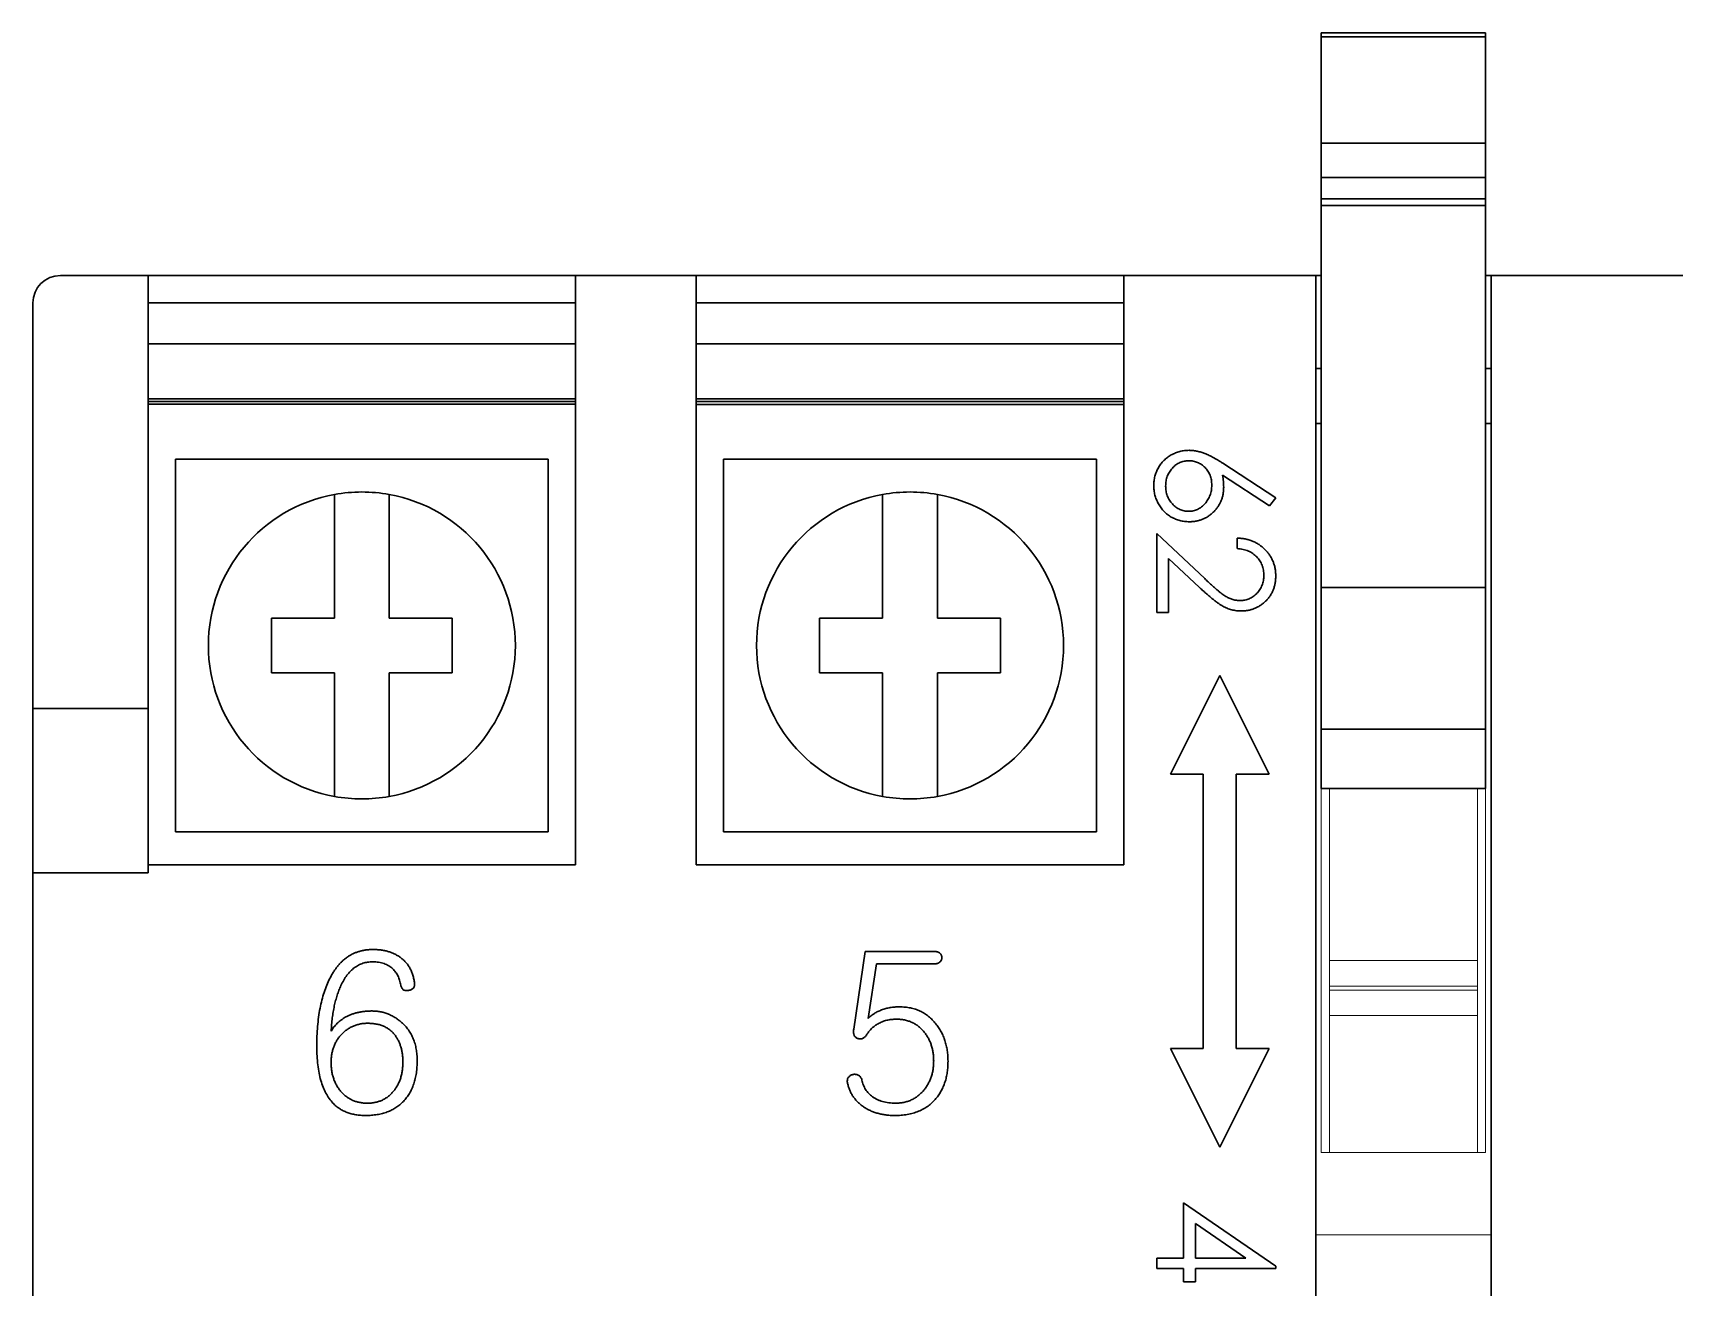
# Model space of a CAD drawing. Header units: millimetres. Extents: x 2473 to 2777, y 1336 to 1553.
# Drawn here: x 2542.92 to 2551.94, y 1517.53 to 1524.39 of the extents above; entities that cross this region are included whole.
import ezdxf

# ---------------------------------------------------------------- set-up
doc = ezdxf.new("R2010")
doc.units = ezdxf.units.MM
doc.layers.add('Z_OM_OUTLINE', color=7, linetype='Continuous', lineweight=30)
doc.layers.add('Z_OM_THIN_LINE', color=2, linetype='Continuous', lineweight=13)

msp = doc.modelspace()

# ---------------------------------------------------------------- linework, layer by layer
at = {"layer": 'Z_OM_OUTLINE'}
for p, q in [((2550.8731, 1524.3938), (2549.9731, 1524.3938)), ((2549.9731, 1524.3728), (2549.9731, 1524.3938)), ((2550.8731, 1524.3728), (2549.9731, 1524.3728)), ((2549.9731, 1524.3728), (2549.9731, 1524.119)), ((2550.8731, 1524.3938), (2550.8731, 1524.3728)), ((2550.8731, 1524.3728), (2550.8731, 1524.119)), ((2549.9731, 1523.8959), (2549.9731, 1524.119)), ((2550.8731, 1524.119), (2550.8731, 1523.8959)), ((2549.9731, 1523.8959), (2549.9731, 1523.7907)), ((2550.8731, 1523.8959), (2550.8731, 1523.7907)), ((2550.8731, 1523.7907), (2549.9731, 1523.7907)), ((2549.9731, 1523.7907), (2549.9731, 1523.6029)), ((2550.8731, 1523.7907), (2550.8731, 1523.6029)), ((2550.8731, 1523.6029), (2549.9731, 1523.6029)), ((2549.9731, 1523.6029), (2549.9731, 1523.4864)), ((2550.8731, 1523.6029), (2550.8731, 1523.4864)), ((2550.8731, 1523.4864), (2549.9731, 1523.4864)), ((2549.9731, 1523.4864), (2549.9731, 1523.449)), ((2550.8731, 1523.4864), (2550.8731, 1523.449)), ((2550.8731, 1523.449), (2549.9731, 1523.449)), ((2549.9731, 1523.1594), (2549.9731, 1523.449)), ((2550.8731, 1523.449), (2550.8731, 1523.1594)), ((2549.9731, 1523.1594), (2549.9731, 1521.3595)), ((2550.8731, 1523.1594), (2550.8731, 1521.3595)), ((2543.0731, 1523.0665), (2543.5531, 1523.0665)), ((2543.5531, 1523.0665), (2543.5531, 1522.7665)), ((2545.8931, 1523.0665), (2543.5531, 1523.0665)), ((2545.8931, 1522.7665), (2545.8931, 1523.0665)), ((2545.8931, 1523.0665), (2546.5531, 1523.0665)), ((2546.5531, 1523.0665), (2546.5531, 1522.7665)), ((2548.8931, 1523.0665), (2546.5531, 1523.0665)), ((2548.8931, 1522.7665), (2548.8931, 1523.0665)), ((2548.8931, 1523.0665), (2549.9431, 1523.0665)), ((2549.9431, 1523.0665), (2549.9431, 1522.7665)), ((2549.9731, 1523.0665), (2549.9431, 1523.0665)), ((2550.9031, 1523.0665), (2550.8731, 1523.0665)), ((2550.9031, 1523.0665), (2551.9531, 1523.0665)), ((2550.9031, 1522.7665), (2550.9031, 1523.0665)), ((2542.9231, 1522.7665), (2542.9231, 1522.9165)), ((2545.8931, 1522.9165), (2543.5531, 1522.9165)), ((2548.8931, 1522.9165), (2546.5531, 1522.9165)), ((2542.9231, 1520.6965), (2542.9231, 1522.7665)), ((2543.5531, 1522.7665), (2543.5531, 1520.6965)), ((2545.8931, 1519.8415), (2545.8931, 1522.7665)), ((2546.5531, 1522.7665), (2546.5531, 1519.8415)), ((2548.8931, 1519.8415), (2548.8931, 1522.7665)), ((2549.9431, 1522.7665), (2549.9431, 1516.2554)), ((2550.9031, 1516.2554), (2550.9031, 1522.7665)), ((2545.8931, 1522.6915), (2543.5531, 1522.6915)), ((2548.8931, 1522.6915), (2546.5531, 1522.6915)), ((2549.9431, 1522.5565), (2549.9731, 1522.5565)), ((2550.8731, 1522.5565), (2550.9031, 1522.5565)), ((2543.5531, 1522.3915), (2545.8931, 1522.3915)), ((2546.5531, 1522.3915), (2548.8931, 1522.3915)), ((2543.5531, 1522.3765), (2545.8931, 1522.3765)), ((2543.5531, 1522.3613), (2545.8931, 1522.3613)), ((2546.5531, 1522.3765), (2548.8931, 1522.3765)), ((2546.5531, 1522.3608), (2548.8931, 1522.3608)), ((2549.9431, 1522.2565), (2549.9731, 1522.2565)), ((2550.8731, 1522.2565), (2550.9031, 1522.2565)), ((2543.7031, 1520.0215), (2543.7031, 1522.0615)), ((2545.7431, 1522.0615), (2543.7031, 1522.0615)), ((2545.7431, 1520.0215), (2545.7431, 1522.0615)), ((2546.7031, 1520.0215), (2546.7031, 1522.0615)), ((2548.7431, 1522.0615), (2546.7031, 1522.0615)), ((2548.7431, 1520.0215), (2548.7431, 1522.0615)), ((2549.4346, 1522.0385), (2549.7244, 1521.849)), ((2549.6899, 1521.8051), (2549.4334, 1521.9728)), ((2549.7244, 1521.849), (2549.6899, 1521.8051)), ((2549.0731, 1521.2221), (2549.0731, 1521.6536)), ((2549.0731, 1521.6536), (2549.3359, 1521.4073)), ((2549.5127, 1521.5722), (2549.5127, 1521.6291)), ((2544.5731, 1521.5602), (2544.5731, 1521.1915)), ((2544.8731, 1521.1915), (2544.8731, 1521.5602)), ((2547.5731, 1521.5602), (2547.5731, 1521.1915)), ((2547.8731, 1521.1915), (2547.8731, 1521.5602)), ((2549.3078, 1521.3587), (2549.1382, 1521.5176)), ((2549.1382, 1521.5176), (2549.1382, 1521.2221)), ((2550.8731, 1521.3595), (2549.9731, 1521.3595)), ((2549.9731, 1521.3595), (2549.9731, 1520.583)), ((2550.8731, 1521.3595), (2550.8731, 1520.583)), ((2549.1382, 1521.2221), (2549.0731, 1521.2221)), ((2544.2281, 1521.1915), (2544.2281, 1520.8915)), ((2544.5731, 1521.1915), (2544.2281, 1521.1915)), ((2545.2181, 1521.1915), (2544.8731, 1521.1915)), ((2545.2181, 1520.8915), (2545.2181, 1521.1915)), ((2547.5731, 1521.1915), (2547.2281, 1521.1915)), ((2547.2281, 1521.1915), (2547.2281, 1520.8915)), ((2548.2181, 1521.1915), (2547.8731, 1521.1915)), ((2548.2181, 1520.8915), (2548.2181, 1521.1915)), ((2544.2281, 1520.8915), (2544.5731, 1520.8915)), ((2544.5731, 1520.8915), (2544.5731, 1520.5227)), ((2544.8731, 1520.8915), (2545.2181, 1520.8915)), ((2544.8731, 1520.5227), (2544.8731, 1520.8915)), ((2547.2281, 1520.8915), (2547.5731, 1520.8915)), ((2547.5731, 1520.8915), (2547.5731, 1520.5227)), ((2547.8731, 1520.8915), (2548.2181, 1520.8915)), ((2547.8731, 1520.5227), (2547.8731, 1520.8915)), ((2549.4181, 1520.8765), (2549.1481, 1520.3365)), ((2549.6881, 1520.3365), (2549.4181, 1520.8765)), ((2542.9231, 1520.6965), (2542.9231, 1519.7965)), ((2543.5531, 1520.6965), (2542.9231, 1520.6965)), ((2543.5531, 1519.7965), (2543.5531, 1520.6965)), ((2550.8731, 1520.583), (2549.9731, 1520.583)), ((2549.9731, 1520.583), (2549.9731, 1520.2582)), ((2550.8731, 1520.583), (2550.8731, 1520.2582)), ((2549.1481, 1520.3365), (2549.3281, 1520.3365)), ((2549.3281, 1520.3365), (2549.3281, 1518.8365)), ((2549.5081, 1520.3365), (2549.6881, 1520.3365)), ((2549.5081, 1518.8365), (2549.5081, 1520.3365)), ((2549.9731, 1520.2582), (2550.8731, 1520.2582)), ((2545.7431, 1520.0215), (2543.7031, 1520.0215)), ((2548.7431, 1520.0215), (2546.7031, 1520.0215)), ((2542.9231, 1519.7965), (2543.5531, 1519.7965)), ((2542.9231, 1513.9165), (2542.9231, 1519.7965)), ((2543.5531, 1519.8415), (2545.8931, 1519.8415)), ((2546.5531, 1519.8415), (2548.8931, 1519.8415)), ((2547.477, 1519.3663), (2547.415, 1518.9406)), ((2547.8578, 1519.3663), (2547.477, 1519.3663)), ((2547.4935, 1518.9995), (2547.5389, 1519.299)), ((2547.5389, 1519.299), (2547.8578, 1519.299)), ((2549.3281, 1518.8365), (2549.1481, 1518.8365)), ((2549.1481, 1518.8365), (2549.4181, 1518.2965)), ((2549.4181, 1518.2965), (2549.6881, 1518.8365)), ((2549.6881, 1518.8365), (2549.5081, 1518.8365)), ((2549.2197, 1517.6889), (2549.2197, 1517.9901)), ((2549.2197, 1517.9901), (2549.7244, 1517.6435)), ((2549.5606, 1517.6889), (2549.2848, 1517.8782)), ((2549.2848, 1517.8782), (2549.2848, 1517.6889)), ((2549.0731, 1517.6889), (2549.2197, 1517.6889)), ((2549.0731, 1517.6319), (2549.0731, 1517.6889)), ((2549.2197, 1517.6319), (2549.0731, 1517.6319)), ((2549.2197, 1517.5586), (2549.2197, 1517.6319)), ((2549.2848, 1517.6889), (2549.5606, 1517.6889)), ((2549.7244, 1517.6319), (2549.2848, 1517.6319)), ((2549.2848, 1517.6319), (2549.2848, 1517.5586)), ((2549.7244, 1517.6435), (2549.7244, 1517.6319)), ((2549.2848, 1517.5586), (2549.2197, 1517.5586))]:
    msp.add_line(p, q, dxfattribs=at)
for centre, radius, start, end in [((2543.0731, 1522.9165), 0.15, 90, 180), ((2544.7231, 1521.0415), 0.84, 100.28656, 259.71344), ((2544.7231, 1521.0415), 0.84, 79.71344, 100.28656), ((2544.7231, 1521.0415), 0.84, 280.28656, 79.71344), ((2547.7231, 1521.0415), 0.84, 100.28656, 259.71344), ((2547.7231, 1521.0415), 0.84, 79.71344, 100.28656), ((2547.7231, 1521.0415), 0.84, 280.28656, 79.71344), ((2544.7231, 1521.0415), 0.84, 259.71344, 280.28656), ((2547.7231, 1521.0415), 0.84, 259.71344, 280.28656)]:
    msp.add_arc(centre, radius, start, end, dxfattribs=at)
for points, knots in [([(2549.0568, 1521.9171), (2549.0571, 1521.9257), (2549.0577, 1521.9426), (2549.0626, 1521.9675), (2549.0705, 1521.9915), (2549.0816, 1522.0142), (2549.0953, 1522.0353), (2549.1118, 1522.0543), (2549.131, 1522.0707), (2549.1525, 1522.0845), (2549.1755, 1522.0957), (2549.1997, 1522.1036), (2549.2247, 1522.1087), (2549.2416, 1522.1092), (2549.2502, 1522.1095)], [0, 0, 0, 0, 0.084339, 0.167061, 0.249579, 0.33294, 0.416119, 0.49776, 0.580626, 0.664858, 0.749533, 0.832448, 0.915661, 1, 1, 1, 1]), ([(2549.2479, 1522.0525), (2549.2436, 1522.0524), (2549.2352, 1522.0521), (2549.2227, 1522.0502), (2549.2108, 1522.047), (2549.1994, 1522.0425), (2549.1885, 1522.0367), (2549.1779, 1522.0298), (2549.168, 1522.0215), (2549.1587, 1522.012), (2549.1501, 1522.0017), (2549.1425, 1521.9908), (2549.1362, 1521.9793), (2549.1309, 1521.9673), (2549.127, 1521.9547), (2549.124, 1521.9417), (2549.1224, 1521.928), (2549.1221, 1521.9188), (2549.122, 1521.9141)], [0, 0, 0, 0, 0.061846, 0.121875, 0.180772, 0.239261, 0.298623, 0.358671, 0.420767, 0.485205, 0.550356, 0.613636, 0.676603, 0.739323, 0.802186, 0.866731, 0.932045, 1, 1, 1, 1]), ([(2549.3743, 1521.919), (2549.3742, 1521.9239), (2549.3739, 1521.9334), (2549.3723, 1521.9473), (2549.3694, 1521.9604), (2549.3652, 1521.9728), (2549.3602, 1521.9847), (2549.3538, 1521.9957), (2549.3463, 1522.0061), (2549.3376, 1522.0156), (2549.3282, 1522.0242), (2549.3182, 1522.0317), (2549.3077, 1522.0382), (2549.2967, 1522.0434), (2549.2852, 1522.0475), (2549.2732, 1522.0504), (2549.2607, 1522.0521), (2549.2522, 1522.0523), (2549.2479, 1522.0525)], [0, 0, 0, 0, 0.070596, 0.138509, 0.203802, 0.266994, 0.329059, 0.391139, 0.453136, 0.515769, 0.577944, 0.638945, 0.698364, 0.757306, 0.816402, 0.876272, 0.93682, 1, 1, 1, 1]), ([(2549.2502, 1522.1095), (2549.2567, 1522.1092), (2549.2701, 1522.1088), (2549.2903, 1522.106), (2549.311, 1522.1008), (2549.3285, 1522.0953), (2549.343, 1522.0897), (2549.3544, 1522.0846), (2549.3665, 1522.0789), (2549.379, 1522.0722), (2549.3923, 1522.0651), (2549.4059, 1522.0568), (2549.4202, 1522.0481), (2549.4297, 1522.0417), (2549.4346, 1522.0385)], [0, 0, 0, 0, 0.097806, 0.199612, 0.305296, 0.415817, 0.474241, 0.537287, 0.603386, 0.674311, 0.74953, 0.828608, 0.912043, 1, 1, 1, 1]), ([(2549.4334, 1521.9728), (2549.4351, 1521.9617), (2549.4386, 1521.9399), (2549.4392, 1521.9178), (2549.4395, 1521.9071)], [0, 0, 0, 0, 0.512659, 1, 1, 1, 1]), ([(2544.5731, 1521.868), (2544.5731, 1521.8679), (2544.5731, 1521.8675), (2544.5731, 1521.8552), (2544.5731, 1521.8095), (2544.5731, 1521.7337), (2544.5731, 1521.6464), (2544.5731, 1521.5864), (2544.5731, 1521.5602)], [0, 0, 0, 0, 0.0255, 0.200841, 0.411603, 0.62228, 0.835316, 1, 1, 1, 1]), ([(2544.8731, 1521.5602), (2544.8731, 1521.587), (2544.8731, 1521.65), (2544.8731, 1521.7409), (2544.8731, 1521.8132), (2544.8731, 1521.8591), (2544.8731, 1521.8649), (2544.8731, 1521.868)], [0, 0, 0, 0, 0.168651, 0.396242, 0.614757, 0.799387, 1, 1, 1, 1]), ([(2547.5731, 1521.868), (2547.5731, 1521.8679), (2547.5731, 1521.8675), (2547.5731, 1521.8552), (2547.5731, 1521.8095), (2547.5731, 1521.7337), (2547.5731, 1521.6464), (2547.5731, 1521.5864), (2547.5731, 1521.5602)], [0, 0, 0, 0, 0.0255, 0.200841, 0.411603, 0.62228, 0.835316, 1, 1, 1, 1]), ([(2547.8731, 1521.5602), (2547.8731, 1521.587), (2547.8731, 1521.65), (2547.8731, 1521.7409), (2547.8731, 1521.8132), (2547.8731, 1521.8591), (2547.8731, 1521.8649), (2547.8731, 1521.868)], [0, 0, 0, 0, 0.168651, 0.396242, 0.614757, 0.799387, 1, 1, 1, 1]), ([(2549.2513, 1521.7187), (2549.2424, 1521.719), (2549.225, 1521.7197), (2549.1994, 1521.7244), (2549.1753, 1521.7326), (2549.1526, 1521.7436), (2549.1316, 1521.7577), (2549.1128, 1521.7746), (2549.0963, 1521.7942), (2549.0822, 1521.8162), (2549.071, 1521.84), (2549.0628, 1521.8649), (2549.0578, 1521.8907), (2549.0572, 1521.9083), (2549.0568, 1521.9171)], [0, 0, 0, 0, 0.085993, 0.169113, 0.250536, 0.331896, 0.41356, 0.494112, 0.576294, 0.660703, 0.74612, 0.83001, 0.914417, 1, 1, 1, 1]), ([(2549.122, 1521.9141), (2549.1221, 1521.9094), (2549.1224, 1521.9001), (2549.124, 1521.8865), (2549.127, 1521.8734), (2549.1309, 1521.8608), (2549.1362, 1521.8488), (2549.1425, 1521.8373), (2549.1501, 1521.8264), (2549.1587, 1521.8161), (2549.168, 1521.8065), (2549.178, 1521.7984), (2549.1884, 1521.7913), (2549.1995, 1521.7857), (2549.2108, 1521.7812), (2549.2227, 1521.778), (2549.2352, 1521.776), (2549.2436, 1521.7758), (2549.2479, 1521.7757)], [0, 0, 0, 0, 0.067943, 0.133246, 0.19778, 0.260632, 0.323341, 0.386297, 0.450071, 0.51521, 0.579637, 0.641333, 0.701709, 0.76078, 0.819259, 0.878146, 0.938165, 1, 1, 1, 1]), ([(2549.2479, 1521.7757), (2549.2522, 1521.7758), (2549.2607, 1521.776), (2549.2732, 1521.7782), (2549.2853, 1521.7812), (2549.2967, 1521.7861), (2549.3078, 1521.7919), (2549.3182, 1521.7993), (2549.3283, 1521.8078), (2549.3377, 1521.8176), (2549.3462, 1521.8283), (2549.3537, 1521.8396), (2549.3602, 1521.8515), (2549.3652, 1521.864), (2549.3693, 1521.8769), (2549.3723, 1521.8905), (2549.3739, 1521.9046), (2549.3742, 1521.9142), (2549.3743, 1521.919)], [0, 0, 0, 0, 0.061145, 0.120007, 0.178246, 0.236508, 0.294903, 0.354696, 0.416717, 0.480659, 0.545834, 0.609768, 0.672988, 0.73581, 0.799817, 0.86476, 0.93108, 1, 1, 1, 1]), ([(2549.4395, 1521.9071), (2549.4393, 1521.9006), (2549.4389, 1521.8879), (2549.4363, 1521.8693), (2549.4322, 1521.8514), (2549.4261, 1521.8342), (2549.4184, 1521.8179), (2549.4092, 1521.8021), (2549.3979, 1521.7873), (2549.3854, 1521.7733), (2549.3715, 1521.7606), (2549.3567, 1521.7493), (2549.3411, 1521.7398), (2549.3246, 1521.7322), (2549.3074, 1521.7261), (2549.2894, 1521.7218), (2549.2706, 1521.7192), (2549.2578, 1521.7189), (2549.2513, 1521.7187)], [0, 0, 0, 0, 0.065232, 0.128407, 0.19007, 0.250947, 0.311551, 0.372869, 0.435031, 0.49908, 0.5631, 0.62552, 0.686691, 0.747683, 0.80856, 0.87074, 0.93434, 1, 1, 1, 1]), ([(2549.5127, 1521.6291), (2549.5203, 1521.6288), (2549.5351, 1521.628), (2549.5568, 1521.6246), (2549.5775, 1521.6197), (2549.597, 1521.6128), (2549.6157, 1521.6043), (2549.6332, 1521.5938), (2549.6498, 1521.5816), (2549.6651, 1521.5678), (2549.679, 1521.5528), (2549.6912, 1521.5367), (2549.7014, 1521.5197), (2549.7099, 1521.5019), (2549.7163, 1521.4831), (2549.7211, 1521.4635), (2549.7239, 1521.4431), (2549.7242, 1521.4291), (2549.7244, 1521.4221)], [0, 0, 0, 0, 0.068799, 0.135118, 0.199001, 0.261934, 0.323531, 0.385435, 0.447216, 0.510018, 0.572511, 0.633364, 0.693217, 0.752555, 0.812558, 0.873261, 0.935543, 1, 1, 1, 1]), ([(2549.6593, 1521.425), (2549.6591, 1521.4299), (2549.6589, 1521.4397), (2549.657, 1521.454), (2549.6542, 1521.4677), (2549.6498, 1521.4807), (2549.6445, 1521.4931), (2549.6378, 1521.5048), (2549.63, 1521.5159), (2549.621, 1521.5263), (2549.6108, 1521.5358), (2549.5997, 1521.5444), (2549.5875, 1521.5518), (2549.5745, 1521.5583), (2549.5604, 1521.5632), (2549.5454, 1521.5675), (2549.5294, 1521.5705), (2549.5184, 1521.5716), (2549.5127, 1521.5722)], [0, 0, 0, 0, 0.064442, 0.126553, 0.186779, 0.245944, 0.30411, 0.361785, 0.420255, 0.479943, 0.540286, 0.600712, 0.661962, 0.724472, 0.788881, 0.856306, 0.926348, 1, 1, 1, 1]), ([(2549.3359, 1521.4073), (2549.3422, 1521.4013), (2549.3542, 1521.3898), (2549.3718, 1521.3735), (2549.388, 1521.3589), (2549.4031, 1521.3458), (2549.4168, 1521.3344), (2549.4294, 1521.3247), (2549.4406, 1521.3165), (2549.4539, 1521.3079), (2549.47, 1521.2996), (2549.4897, 1521.2924), (2549.51, 1521.288), (2549.5237, 1521.2875), (2549.5305, 1521.2872)], [0, 0, 0, 0, 0.110794, 0.212813, 0.306078, 0.390617, 0.467233, 0.534451, 0.593867, 0.644833, 0.736221, 0.825037, 0.911992, 1, 1, 1, 1]), ([(2549.5305, 1521.2872), (2549.5349, 1521.2873), (2549.5434, 1521.2876), (2549.5559, 1521.2896), (2549.568, 1521.2926), (2549.5796, 1521.2971), (2549.5909, 1521.3026), (2549.6015, 1521.3097), (2549.6118, 1521.3177), (2549.6214, 1521.327), (2549.6302, 1521.3373), (2549.6381, 1521.3481), (2549.6446, 1521.3595), (2549.65, 1521.3715), (2549.6542, 1521.3841), (2549.6571, 1521.3972), (2549.6589, 1521.4109), (2549.6591, 1521.4202), (2549.6593, 1521.425)], [0, 0, 0, 0, 0.061969, 0.122129, 0.180999, 0.240162, 0.299865, 0.359951, 0.421742, 0.486546, 0.551508, 0.614995, 0.67724, 0.739715, 0.803039, 0.866487, 0.931969, 1, 1, 1, 1]), ([(2549.7244, 1521.4221), (2549.7242, 1521.4151), (2549.7239, 1521.4014), (2549.7212, 1521.3814), (2549.7169, 1521.3624), (2549.7106, 1521.3445), (2549.7027, 1521.3275), (2549.6929, 1521.3117), (2549.6816, 1521.2966), (2549.6683, 1521.2831), (2549.6542, 1521.2707), (2549.639, 1521.26), (2549.6233, 1521.2507), (2549.607, 1521.2432), (2549.59, 1521.2375), (2549.5725, 1521.2332), (2549.5543, 1521.2308), (2549.5419, 1521.2304), (2549.5356, 1521.2302)], [0, 0, 0, 0, 0.06948, 0.136525, 0.200801, 0.263983, 0.325711, 0.387271, 0.449493, 0.512955, 0.576266, 0.637575, 0.697901, 0.757558, 0.816588, 0.876646, 0.937286, 1, 1, 1, 1]), ([(2549.5356, 1521.2302), (2549.5268, 1521.2305), (2549.5093, 1521.2311), (2549.4835, 1521.2364), (2549.4585, 1521.2445), (2549.4384, 1521.2543), (2549.4222, 1521.2642), (2549.4089, 1521.2731), (2549.3946, 1521.2836), (2549.3791, 1521.2955), (2549.3628, 1521.3092), (2549.3453, 1521.3242), (2549.3269, 1521.3409), (2549.3143, 1521.3526), (2549.3078, 1521.3587)], [0, 0, 0, 0, 0.098701, 0.195671, 0.29242, 0.391339, 0.444459, 0.504225, 0.570348, 0.642914, 0.72229, 0.807923, 0.90047, 1, 1, 1, 1]), ([(2544.5731, 1520.5227), (2544.5731, 1520.5116), (2544.5731, 1520.4637), (2544.5731, 1520.3819), (2544.5731, 1520.2943), (2544.5731, 1520.2359), (2544.5731, 1520.2162), (2544.5731, 1520.2152), (2544.5731, 1520.215)], [0, 0, 0, 0, 0.069792, 0.302406, 0.524274, 0.739225, 0.950123, 1, 1, 1, 1]), ([(2544.8731, 1520.215), (2544.8731, 1520.2157), (2544.8731, 1520.218), (2544.8731, 1520.2456), (2544.8731, 1520.3076), (2544.8731, 1520.3937), (2544.8731, 1520.4698), (2544.8731, 1520.5133), (2544.8731, 1520.5227)], [0, 0, 0, 0, 0.097073, 0.305417, 0.514403, 0.725608, 0.940944, 1, 1, 1, 1]), ([(2547.5731, 1520.5227), (2547.5731, 1520.5116), (2547.5731, 1520.4637), (2547.5731, 1520.3819), (2547.5731, 1520.2943), (2547.5731, 1520.2359), (2547.5731, 1520.2162), (2547.5731, 1520.2152), (2547.5731, 1520.215)], [0, 0, 0, 0, 0.069792, 0.302406, 0.524274, 0.739225, 0.950123, 1, 1, 1, 1]), ([(2547.8731, 1520.215), (2547.8731, 1520.2157), (2547.8731, 1520.218), (2547.8731, 1520.2456), (2547.8731, 1520.3076), (2547.8731, 1520.3937), (2547.8731, 1520.4698), (2547.8731, 1520.5133), (2547.8731, 1520.5227)], [0, 0, 0, 0, 0.097073, 0.305417, 0.514403, 0.725608, 0.940944, 1, 1, 1, 1]), ([(2544.7833, 1519.3775), (2544.7769, 1519.3773), (2544.7642, 1519.377), (2544.7455, 1519.3753), (2544.7275, 1519.3721), (2544.71, 1519.3677), (2544.6932, 1519.3621), (2544.6769, 1519.3553), (2544.6612, 1519.3471), (2544.646, 1519.3379), (2544.6317, 1519.3271), (2544.6177, 1519.3154), (2544.6045, 1519.3022), (2544.5918, 1519.2879), (2544.5797, 1519.2723), (2544.5684, 1519.2554), (2544.5574, 1519.2373), (2544.5508, 1519.2247), (2544.5474, 1519.2182)], [0, 0, 0, 0, 0.063959, 0.125825, 0.186582, 0.245913, 0.304712, 0.36331, 0.421523, 0.480222, 0.539607, 0.599797, 0.66184, 0.724812, 0.790248, 0.857614, 0.92747, 1, 1, 1, 1]), ([(2544.9323, 1519.3353), (2544.9272, 1519.3386), (2544.9171, 1519.3454), (2544.9007, 1519.3539), (2544.8835, 1519.3613), (2544.8654, 1519.3673), (2544.8462, 1519.3718), (2544.826, 1519.3751), (2544.805, 1519.3771), (2544.7906, 1519.3773), (2544.7833, 1519.3775)], [0, 0, 0, 0, 0.115236, 0.232314, 0.351064, 0.47187, 0.596677, 0.726496, 0.860708, 1, 1, 1, 1]), ([(2545.0115, 1519.1931), (2545.0103, 1519.2007), (2545.008, 1519.2156), (2545.0027, 1519.2371), (2544.9952, 1519.2571), (2544.9861, 1519.2757), (2544.9754, 1519.2929), (2544.9628, 1519.3086), (2544.9484, 1519.3228), (2544.9377, 1519.3311), (2544.9323, 1519.3353)], [0, 0, 0, 0, 0.137815, 0.269388, 0.395397, 0.518808, 0.638579, 0.757582, 0.878059, 1, 1, 1, 1]), ([(2547.8866, 1519.3566), (2547.8846, 1519.3581), (2547.8808, 1519.3611), (2547.8738, 1519.3641), (2547.8661, 1519.3661), (2547.8606, 1519.3662), (2547.8578, 1519.3663)], [0, 0, 0, 0, 0.235533, 0.471133, 0.727815, 1, 1, 1, 1]), ([(2547.8972, 1519.3326), (2547.8971, 1519.3349), (2547.8968, 1519.3394), (2547.8948, 1519.3459), (2547.8915, 1519.3518), (2547.8882, 1519.355), (2547.8866, 1519.3566)], [0, 0, 0, 0, 0.25367, 0.497236, 0.743622, 1, 1, 1, 1]), ([(2547.8876, 1519.3098), (2547.8891, 1519.3115), (2547.8919, 1519.3147), (2547.8949, 1519.3203), (2547.897, 1519.3263), (2547.8972, 1519.3305), (2547.8972, 1519.3326)], [0, 0, 0, 0, 0.259861, 0.50393, 0.75062, 1, 1, 1, 1]), ([(2544.6082, 1519.1798), (2544.6134, 1519.1901), (2544.6232, 1519.2099), (2544.6407, 1519.2367), (2544.6602, 1519.2592), (2544.6811, 1519.278), (2544.704, 1519.2923), (2544.7285, 1519.303), (2544.7548, 1519.3089), (2544.7729, 1519.3098), (2544.7821, 1519.3102)], [0, 0, 0, 0, 0.149126, 0.287304, 0.414903, 0.535429, 0.65111, 0.765091, 0.880418, 1, 1, 1, 1]), ([(2544.7821, 1519.3102), (2544.7878, 1519.3101), (2544.7988, 1519.31), (2544.8149, 1519.3079), (2544.8301, 1519.3051), (2544.8444, 1519.3008), (2544.8577, 1519.2954), (2544.8702, 1519.2888), (2544.8818, 1519.281), (2544.8887, 1519.2749), (2544.8921, 1519.2718)], [0, 0, 0, 0, 0.142355, 0.276813, 0.406845, 0.530769, 0.651169, 0.767312, 0.884488, 1, 1, 1, 1]), ([(2544.8921, 1519.2718), (2544.8976, 1519.266), (2544.9086, 1519.2544), (2544.9209, 1519.233), (2544.9304, 1519.2088), (2544.9339, 1519.1913), (2544.9358, 1519.1823)], [0, 0, 0, 0, 0.234182, 0.473901, 0.726407, 1, 1, 1, 1]), ([(2547.8578, 1519.299), (2547.8607, 1519.2991), (2547.8662, 1519.2993), (2547.8741, 1519.3016), (2547.8815, 1519.3048), (2547.8856, 1519.3082), (2547.8876, 1519.3098)], [0, 0, 0, 0, 0.2658055, 0.5123853, 0.7567022, 1, 1, 1, 1]), ([(2544.5474, 1519.2182), (2544.5417, 1519.2062), (2544.5299, 1519.1817), (2544.5158, 1519.1423), (2544.5035, 1519.1002), (2544.4935, 1519.055), (2544.4859, 1519.007), (2544.4803, 1518.956), (2544.477, 1518.9022), (2544.4766, 1518.8654), (2544.4765, 1518.8465)], [0, 0, 0, 0, 0.104548, 0.213612, 0.328369, 0.449206, 0.576591, 0.710517, 0.851708, 1, 1, 1, 1]), ([(2544.555, 1518.931), (2544.5557, 1518.9432), (2544.5573, 1518.9673), (2544.5612, 1519.0025), (2544.5661, 1519.036), (2544.5719, 1519.068), (2544.5794, 1519.0983), (2544.5877, 1519.1271), (2544.5971, 1519.1542), (2544.6046, 1519.1714), (2544.6082, 1519.1798)], [0, 0, 0, 0, 0.1441692, 0.2826311, 0.4148212, 0.5416064, 0.6635138, 0.7805282, 0.8922789, 1, 1, 1, 1]), ([(2544.9358, 1519.1823), (2544.9364, 1519.1795), (2544.9377, 1519.1744), (2544.9409, 1519.1675), (2544.9447, 1519.1616), (2544.9499, 1519.1574), (2544.9557, 1519.154), (2544.9626, 1519.1527), (2544.9703, 1519.152), (2544.9756, 1519.1528), (2544.9784, 1519.1532)], [0, 0, 0, 0, 0.142917, 0.2713388, 0.3874412, 0.4976992, 0.6100851, 0.7268401, 0.8557136, 1, 1, 1, 1]), ([(2544.9784, 1519.1532), (2544.9812, 1519.1538), (2544.9867, 1519.155), (2544.9942, 1519.1579), (2545.0002, 1519.1618), (2545.0052, 1519.1665), (2545.0087, 1519.172), (2545.011, 1519.1784), (2545.0121, 1519.1855), (2545.0117, 1519.1905), (2545.0115, 1519.1931)], [0, 0, 0, 0, 0.151287, 0.287166, 0.408612, 0.52102, 0.631653, 0.74362, 0.864917, 1, 1, 1, 1]), ([(2547.6652, 1519.0635), (2547.6566, 1519.0633), (2547.6395, 1519.0629), (2547.6145, 1519.0595), (2547.5904, 1519.0548), (2547.5751, 1519.0494), (2547.5676, 1519.0468)], [0, 0, 0, 0, 0.260819, 0.512859, 0.75944, 1, 1, 1, 1]), ([(2547.8639, 1518.9713), (2547.8577, 1518.9786), (2547.8455, 1518.9931), (2547.8246, 1519.0118), (2547.8022, 1519.0281), (2547.7779, 1519.041), (2547.7521, 1519.0511), (2547.7246, 1519.0582), (2547.6955, 1519.0628), (2547.6755, 1519.0632), (2547.6652, 1519.0635)], [0, 0, 0, 0, 0.1267565, 0.2496119, 0.3701132, 0.4908858, 0.6117691, 0.7361738, 0.8648863, 1, 1, 1, 1]), ([(2544.6322, 1519.0067), (2544.6243, 1519.0017), (2544.6087, 1518.992), (2544.5879, 1518.974), (2544.5698, 1518.9537), (2544.5599, 1518.9386), (2544.555, 1518.931)], [0, 0, 0, 0, 0.255635, 0.504609, 0.75101, 1, 1, 1, 1]), ([(2544.6116, 1518.9131), (2544.6164, 1518.9179), (2544.626, 1518.9275), (2544.642, 1518.9398), (2544.6588, 1518.9503), (2544.6766, 1518.959), (2544.6954, 1518.9655), (2544.7151, 1518.9702), (2544.7357, 1518.9733), (2544.7498, 1518.9736), (2544.757, 1518.9737)], [0, 0, 0, 0, 0.126837, 0.250005, 0.372298, 0.493566, 0.614848, 0.739302, 0.867019, 1, 1, 1, 1]), ([(2544.7788, 1519.041), (2544.7717, 1519.0409), (2544.758, 1519.0407), (2544.7377, 1519.0392), (2544.7183, 1519.0363), (2544.6995, 1519.0328), (2544.6816, 1519.0277), (2544.6643, 1519.022), (2544.6478, 1519.015), (2544.6374, 1519.0094), (2544.6322, 1519.0067)], [0, 0, 0, 0, 0.138276, 0.271155, 0.400342, 0.525951, 0.647796, 0.766914, 0.884593, 1, 1, 1, 1]), ([(2544.757, 1518.9737), (2544.7648, 1518.9735), (2544.7799, 1518.9731), (2544.8018, 1518.9701), (2544.8224, 1518.9653), (2544.8417, 1518.9583), (2544.8594, 1518.949), (2544.8757, 1518.938), (2544.8907, 1518.9248), (2544.8993, 1518.9147), (2544.9037, 1518.9096)], [0, 0, 0, 0, 0.140567, 0.272714, 0.399733, 0.522322, 0.641326, 0.759927, 0.878122, 1, 1, 1, 1]), ([(2544.9405, 1518.9788), (2544.9345, 1518.9838), (2544.9227, 1518.9935), (2544.9038, 1519.0061), (2544.8845, 1519.0169), (2544.8645, 1519.0257), (2544.8439, 1519.0326), (2544.8227, 1519.0376), (2544.8009, 1519.0403), (2544.7862, 1519.0408), (2544.7788, 1519.041)], [0, 0, 0, 0, 0.13161, 0.259174, 0.383585, 0.506712, 0.628697, 0.750578, 0.874244, 1, 1, 1, 1]), ([(2545.026, 1518.7697), (2545.0258, 1518.7805), (2545.0252, 1518.8015), (2545.0211, 1518.8322), (2545.0145, 1518.8612), (2545.0052, 1518.8884), (2544.9931, 1518.9138), (2544.9782, 1518.9374), (2544.9609, 1518.9594), (2544.9473, 1518.9723), (2544.9405, 1518.9788)], [0, 0, 0, 0, 0.138519, 0.270524, 0.397871, 0.520363, 0.640458, 0.759406, 0.878745, 1, 1, 1, 1]), ([(2547.4873, 1518.9133), (2547.4913, 1518.9192), (2547.4993, 1518.9309), (2547.5138, 1518.9464), (2547.5299, 1518.9603), (2547.5419, 1518.9676), (2547.548, 1518.9713)], [0, 0, 0, 0, 0.251949, 0.502221, 0.748748, 1, 1, 1, 1]), ([(2547.5676, 1519.0468), (2547.5607, 1519.0441), (2547.5469, 1519.0387), (2547.5277, 1519.0276), (2547.5095, 1519.0149), (2547.4988, 1519.0047), (2547.4935, 1518.9995)], [0, 0, 0, 0, 0.250708, 0.500277, 0.748188, 1, 1, 1, 1]), ([(2547.548, 1518.9713), (2547.5557, 1518.9751), (2547.571, 1518.9827), (2547.5957, 1518.9906), (2547.6216, 1518.9952), (2547.6393, 1518.9958), (2547.6482, 1518.9962)], [0, 0, 0, 0, 0.246462, 0.491852, 0.742581, 1, 1, 1, 1]), ([(2547.6482, 1518.9962), (2547.656, 1518.996), (2547.6712, 1518.9956), (2547.6935, 1518.9922), (2547.7146, 1518.9866), (2547.7344, 1518.9788), (2547.7532, 1518.9691), (2547.7703, 1518.9565), (2547.7866, 1518.9422), (2547.7962, 1518.9311), (2547.801, 1518.9255)], [0, 0, 0, 0, 0.133754, 0.261771, 0.386542, 0.507434, 0.627874, 0.748867, 0.872679, 1, 1, 1, 1]), ([(2547.9309, 1518.7657), (2547.9307, 1518.7758), (2547.9303, 1518.7955), (2547.9271, 1518.8244), (2547.9219, 1518.8521), (2547.9144, 1518.8785), (2547.9052, 1518.9037), (2547.8936, 1518.9275), (2547.8801, 1518.9503), (2547.8694, 1518.9642), (2547.8639, 1518.9713)], [0, 0, 0, 0, 0.136772, 0.267885, 0.395691, 0.519481, 0.640677, 0.760811, 0.87952, 1, 1, 1, 1]), ([(2544.555, 1518.7603), (2544.5551, 1518.7678), (2544.5554, 1518.7826), (2544.5581, 1518.8042), (2544.5624, 1518.8249), (2544.5689, 1518.8445), (2544.5767, 1518.8633), (2544.5866, 1518.881), (2544.5979, 1518.8979), (2544.607, 1518.908), (2544.6116, 1518.9131)], [0, 0, 0, 0, 0.135453, 0.265464, 0.390996, 0.514431, 0.635257, 0.756428, 0.877204, 1, 1, 1, 1]), ([(2544.9037, 1518.9096), (2544.9073, 1518.9047), (2544.9144, 1518.8949), (2544.9231, 1518.8789), (2544.9306, 1518.8619), (2544.9368, 1518.8438), (2544.9418, 1518.8248), (2544.9449, 1518.8046), (2544.9472, 1518.7834), (2544.9474, 1518.7689), (2544.9475, 1518.7615)], [0, 0, 0, 0, 0.1153346, 0.2300968, 0.3483674, 0.468571, 0.5940146, 0.7239393, 0.8583668, 1, 1, 1, 1]), ([(2547.415, 1518.9406), (2547.4145, 1518.9377), (2547.4136, 1518.9321), (2547.4133, 1518.924), (2547.4144, 1518.9165), (2547.4165, 1518.9098), (2547.4197, 1518.9039), (2547.424, 1518.8986), (2547.4295, 1518.8942), (2547.4338, 1518.892), (2547.436, 1518.8908)], [0, 0, 0, 0, 0.150093, 0.286877, 0.413004, 0.531472, 0.643222, 0.755129, 0.873522, 1, 1, 1, 1]), ([(2547.436, 1518.8908), (2547.4383, 1518.89), (2547.4427, 1518.8883), (2547.4497, 1518.8876), (2547.4564, 1518.8883), (2547.463, 1518.8905), (2547.4694, 1518.8942), (2547.4757, 1518.8991), (2547.4818, 1518.9056), (2547.4854, 1518.9106), (2547.4873, 1518.9133)], [0, 0, 0, 0, 0.120141, 0.229286, 0.338431, 0.449539, 0.567175, 0.69745, 0.838895, 1, 1, 1, 1]), ([(2547.801, 1518.9255), (2547.8052, 1518.9201), (2547.8134, 1518.9092), (2547.8237, 1518.8914), (2547.8327, 1518.8729), (2547.8399, 1518.8533), (2547.8455, 1518.8327), (2547.8496, 1518.8112), (2547.8518, 1518.7888), (2547.8522, 1518.7735), (2547.8524, 1518.7657)], [0, 0, 0, 0, 0.120217, 0.239097, 0.359536, 0.480692, 0.604885, 0.731998, 0.863728, 1, 1, 1, 1]), ([(2544.4765, 1518.8465), (2544.4767, 1518.8291), (2544.4772, 1518.7954), (2544.4814, 1518.7469), (2544.4881, 1518.7022), (2544.4977, 1518.6613), (2544.5102, 1518.6242), (2544.5255, 1518.591), (2544.5432, 1518.5613), (2544.5579, 1518.5445), (2544.5651, 1518.5363)], [0, 0, 0, 0, 0.15829, 0.305924, 0.442375, 0.568978, 0.687359, 0.797355, 0.900808, 1, 1, 1, 1]), ([(2544.6103, 1518.5982), (2544.6059, 1518.6035), (2544.5971, 1518.614), (2544.5858, 1518.6314), (2544.5761, 1518.6499), (2544.5685, 1518.6698), (2544.5622, 1518.6907), (2544.5582, 1518.7128), (2544.5554, 1518.7361), (2544.5551, 1518.7521), (2544.555, 1518.7603)], [0, 0, 0, 0, 0.118055, 0.235089, 0.354495, 0.474814, 0.598841, 0.727092, 0.859926, 1, 1, 1, 1]), ([(2544.9475, 1518.7615), (2544.9473, 1518.7533), (2544.947, 1518.7372), (2544.9446, 1518.7136), (2544.9401, 1518.6913), (2544.9342, 1518.6701), (2544.9267, 1518.6502), (2544.9173, 1518.6315), (2544.9063, 1518.614), (2544.8976, 1518.6035), (2544.8932, 1518.5982)], [0, 0, 0, 0, 0.140501, 0.274669, 0.403566, 0.52777, 0.648171, 0.766189, 0.883046, 1, 1, 1, 1]), ([(2544.9503, 1518.5465), (2544.9564, 1518.5532), (2544.9686, 1518.5668), (2544.984, 1518.5898), (2544.9969, 1518.6149), (2545.0077, 1518.6418), (2545.0159, 1518.671), (2545.0218, 1518.7021), (2545.0253, 1518.7353), (2545.0258, 1518.758), (2545.026, 1518.7697)], [0, 0, 0, 0, 0.112624, 0.226453, 0.34256, 0.461992, 0.586393, 0.717082, 0.854891, 1, 1, 1, 1]), ([(2547.4104, 1518.6933), (2547.4078, 1518.6926), (2547.4027, 1518.6912), (2547.3958, 1518.6874), (2547.3897, 1518.6826), (2547.3867, 1518.6785), (2547.3852, 1518.6763)], [0, 0, 0, 0, 0.259507, 0.508453, 0.74809, 1, 1, 1, 1]), ([(2547.4395, 1518.6897), (2547.4372, 1518.6907), (2547.4327, 1518.6929), (2547.4253, 1518.6944), (2547.4178, 1518.6946), (2547.4129, 1518.6938), (2547.4104, 1518.6933)], [0, 0, 0, 0, 0.254365, 0.50003, 0.745905, 1, 1, 1, 1]), ([(2547.4598, 1518.6627), (2547.4589, 1518.6658), (2547.4572, 1518.6717), (2547.4524, 1518.6793), (2547.4468, 1518.6857), (2547.4419, 1518.6883), (2547.4395, 1518.6897)], [0, 0, 0, 0, 0.276329, 0.528664, 0.763128, 1, 1, 1, 1]), ([(2547.8524, 1518.7657), (2547.8522, 1518.7581), (2547.8518, 1518.7431), (2547.8495, 1518.721), (2547.8449, 1518.6998), (2547.839, 1518.6795), (2547.8315, 1518.6599), (2547.8221, 1518.6413), (2547.8111, 1518.6234), (2547.8024, 1518.6125), (2547.7981, 1518.6069)], [0, 0, 0, 0, 0.133088, 0.262779, 0.388175, 0.511835, 0.633611, 0.754848, 0.876624, 1, 1, 1, 1]), ([(2547.8646, 1518.5612), (2547.87, 1518.5679), (2547.8807, 1518.5813), (2547.894, 1518.6036), (2547.9054, 1518.6271), (2547.9146, 1518.6521), (2547.9221, 1518.6784), (2547.927, 1518.7063), (2547.9303, 1518.7355), (2547.9307, 1518.7555), (2547.9309, 1518.7657)], [0, 0, 0, 0, 0.117389, 0.234208, 0.353138, 0.474172, 0.59856, 0.726838, 0.860173, 1, 1, 1, 1]), ([(2544.7535, 1518.5363), (2544.7464, 1518.5365), (2544.7324, 1518.537), (2544.7118, 1518.5397), (2544.6923, 1518.5447), (2544.6737, 1518.5513), (2544.6562, 1518.5602), (2544.6399, 1518.571), (2544.6242, 1518.5834), (2544.615, 1518.5932), (2544.6103, 1518.5982)], [0, 0, 0, 0, 0.133021, 0.261623, 0.386291, 0.507897, 0.62868, 0.749802, 0.872938, 1, 1, 1, 1]), ([(2544.8932, 1518.5982), (2544.8887, 1518.5932), (2544.8799, 1518.5835), (2544.8648, 1518.5709), (2544.8489, 1518.5602), (2544.8319, 1518.5514), (2544.8137, 1518.5447), (2544.7946, 1518.5398), (2544.7744, 1518.537), (2544.7606, 1518.5365), (2544.7535, 1518.5363)], [0, 0, 0, 0, 0.12719, 0.249274, 0.370877, 0.492009, 0.61283, 0.737747, 0.865526, 1, 1, 1, 1]), ([(2547.3852, 1518.6763), (2547.3839, 1518.674), (2547.3813, 1518.6695), (2547.3797, 1518.6615), (2547.3794, 1518.6531), (2547.3807, 1518.6475), (2547.3813, 1518.6446)], [0, 0, 0, 0, 0.238314, 0.478762, 0.729275, 1, 1, 1, 1]), ([(2547.3813, 1518.6446), (2547.3828, 1518.6382), (2547.3858, 1518.6253), (2547.3926, 1518.6069), (2547.401, 1518.5893), (2547.4112, 1518.5728), (2547.4231, 1518.5572), (2547.4366, 1518.5424), (2547.4519, 1518.5287), (2547.4631, 1518.5206), (2547.4688, 1518.5165)], [0, 0, 0, 0, 0.125015, 0.248001, 0.37017, 0.491822, 0.613638, 0.739142, 0.867834, 1, 1, 1, 1]), ([(2547.5175, 1518.5719), (2547.5137, 1518.5748), (2547.5064, 1518.5805), (2547.4965, 1518.5903), (2547.4875, 1518.6006), (2547.4799, 1518.6117), (2547.4731, 1518.6234), (2547.4675, 1518.6358), (2547.4631, 1518.649), (2547.4609, 1518.658), (2547.4598, 1518.6627)], [0, 0, 0, 0, 0.129066, 0.25405, 0.378231, 0.50059, 0.621858, 0.745864, 0.870238, 1, 1, 1, 1]), ([(2547.7981, 1518.6069), (2547.7931, 1518.6013), (2547.7833, 1518.5903), (2547.7666, 1518.5759), (2547.749, 1518.5635), (2547.73, 1518.5537), (2547.71, 1518.5459), (2547.6889, 1518.5403), (2547.6666, 1518.5369), (2547.6513, 1518.5365), (2547.6435, 1518.5363)], [0, 0, 0, 0, 0.127638, 0.251944, 0.374404, 0.494753, 0.615597, 0.739359, 0.867327, 1, 1, 1, 1]), ([(2544.5651, 1518.5363), (2544.5707, 1518.5309), (2544.5817, 1518.5201), (2544.6005, 1518.5065), (2544.6206, 1518.4948), (2544.6423, 1518.4854), (2544.6655, 1518.478), (2544.6902, 1518.4728), (2544.7164, 1518.4696), (2544.7343, 1518.4692), (2544.7435, 1518.469)], [0, 0, 0, 0, 0.118262, 0.235884, 0.353615, 0.473674, 0.597477, 0.725442, 0.859579, 1, 1, 1, 1]), ([(2544.7435, 1518.469), (2544.7543, 1518.4692), (2544.7754, 1518.4697), (2544.806, 1518.4735), (2544.8349, 1518.4792), (2544.8618, 1518.488), (2544.887, 1518.4987), (2544.91, 1518.5123), (2544.9316, 1518.5278), (2544.944, 1518.5402), (2544.9503, 1518.5465)], [0, 0, 0, 0, 0.1427919, 0.2779713, 0.4071536, 0.5310661, 0.6505747, 0.7673872, 0.883241, 1, 1, 1, 1]), ([(2547.4688, 1518.5165), (2547.4748, 1518.5127), (2547.4868, 1518.505), (2547.5058, 1518.4954), (2547.5257, 1518.4873), (2547.5465, 1518.4807), (2547.5681, 1518.4753), (2547.5906, 1518.4718), (2547.6139, 1518.4694), (2547.6297, 1518.4691), (2547.6377, 1518.469)], [0, 0, 0, 0, 0.120157, 0.239412, 0.35946, 0.48144, 0.606016, 0.733648, 0.865139, 1, 1, 1, 1]), ([(2547.6435, 1518.5363), (2547.6372, 1518.5364), (2547.6248, 1518.5366), (2547.6068, 1518.5384), (2547.5896, 1518.5412), (2547.5734, 1518.545), (2547.558, 1518.5499), (2547.5436, 1518.5561), (2547.53, 1518.5632), (2547.5216, 1518.569), (2547.5175, 1518.5719)], [0, 0, 0, 0, 0.142212, 0.278425, 0.407828, 0.533619, 0.653919, 0.771274, 0.886099, 1, 1, 1, 1]), ([(2547.6377, 1518.469), (2547.6499, 1518.4693), (2547.6735, 1518.4697), (2547.7077, 1518.4743), (2547.7397, 1518.4812), (2547.7694, 1518.4916), (2547.797, 1518.5042), (2547.822, 1518.5204), (2547.8449, 1518.5392), (2547.8581, 1518.5538), (2547.8646, 1518.5612)], [0, 0, 0, 0, 0.14399, 0.279299, 0.408352, 0.531297, 0.65044, 0.767108, 0.883045, 1, 1, 1, 1])]:
    msp.add_open_spline(points, degree=3, knots=knots, dxfattribs=at)
at = {"layer": 'Z_OM_THIN_LINE'}
for p, q in [((2549.9731, 1520.2582), (2549.9731, 1518.2665)), ((2550.0181, 1519.3165), (2550.0181, 1520.2582)), ((2550.8281, 1520.2582), (2550.8281, 1519.3165)), ((2550.8731, 1518.2665), (2550.8731, 1520.2582)), ((2550.8281, 1519.3165), (2550.0181, 1519.3165)), ((2550.0181, 1519.3165), (2550.0181, 1519.1776)), ((2550.8281, 1519.3165), (2550.8281, 1519.1776)), ((2550.0181, 1519.1776), (2550.8281, 1519.1776)), ((2550.0181, 1519.1553), (2550.0181, 1519.1776)), ((2550.8281, 1519.1553), (2550.0181, 1519.1553)), ((2550.0181, 1519.1553), (2550.0181, 1519.0165)), ((2550.8281, 1519.1776), (2550.8281, 1519.1553)), ((2550.8281, 1519.1553), (2550.8281, 1519.0165)), ((2550.8281, 1519.0165), (2550.0181, 1519.0165)), ((2550.0181, 1518.2665), (2550.0181, 1519.0165)), ((2550.8281, 1519.0165), (2550.8281, 1518.2665)), ((2549.9731, 1518.2665), (2550.8731, 1518.2665)), ((2549.9431, 1517.8165), (2550.9031, 1517.8165))]:
    msp.add_line(p, q, dxfattribs=at)

doc.saveas('drawing.dxf')
